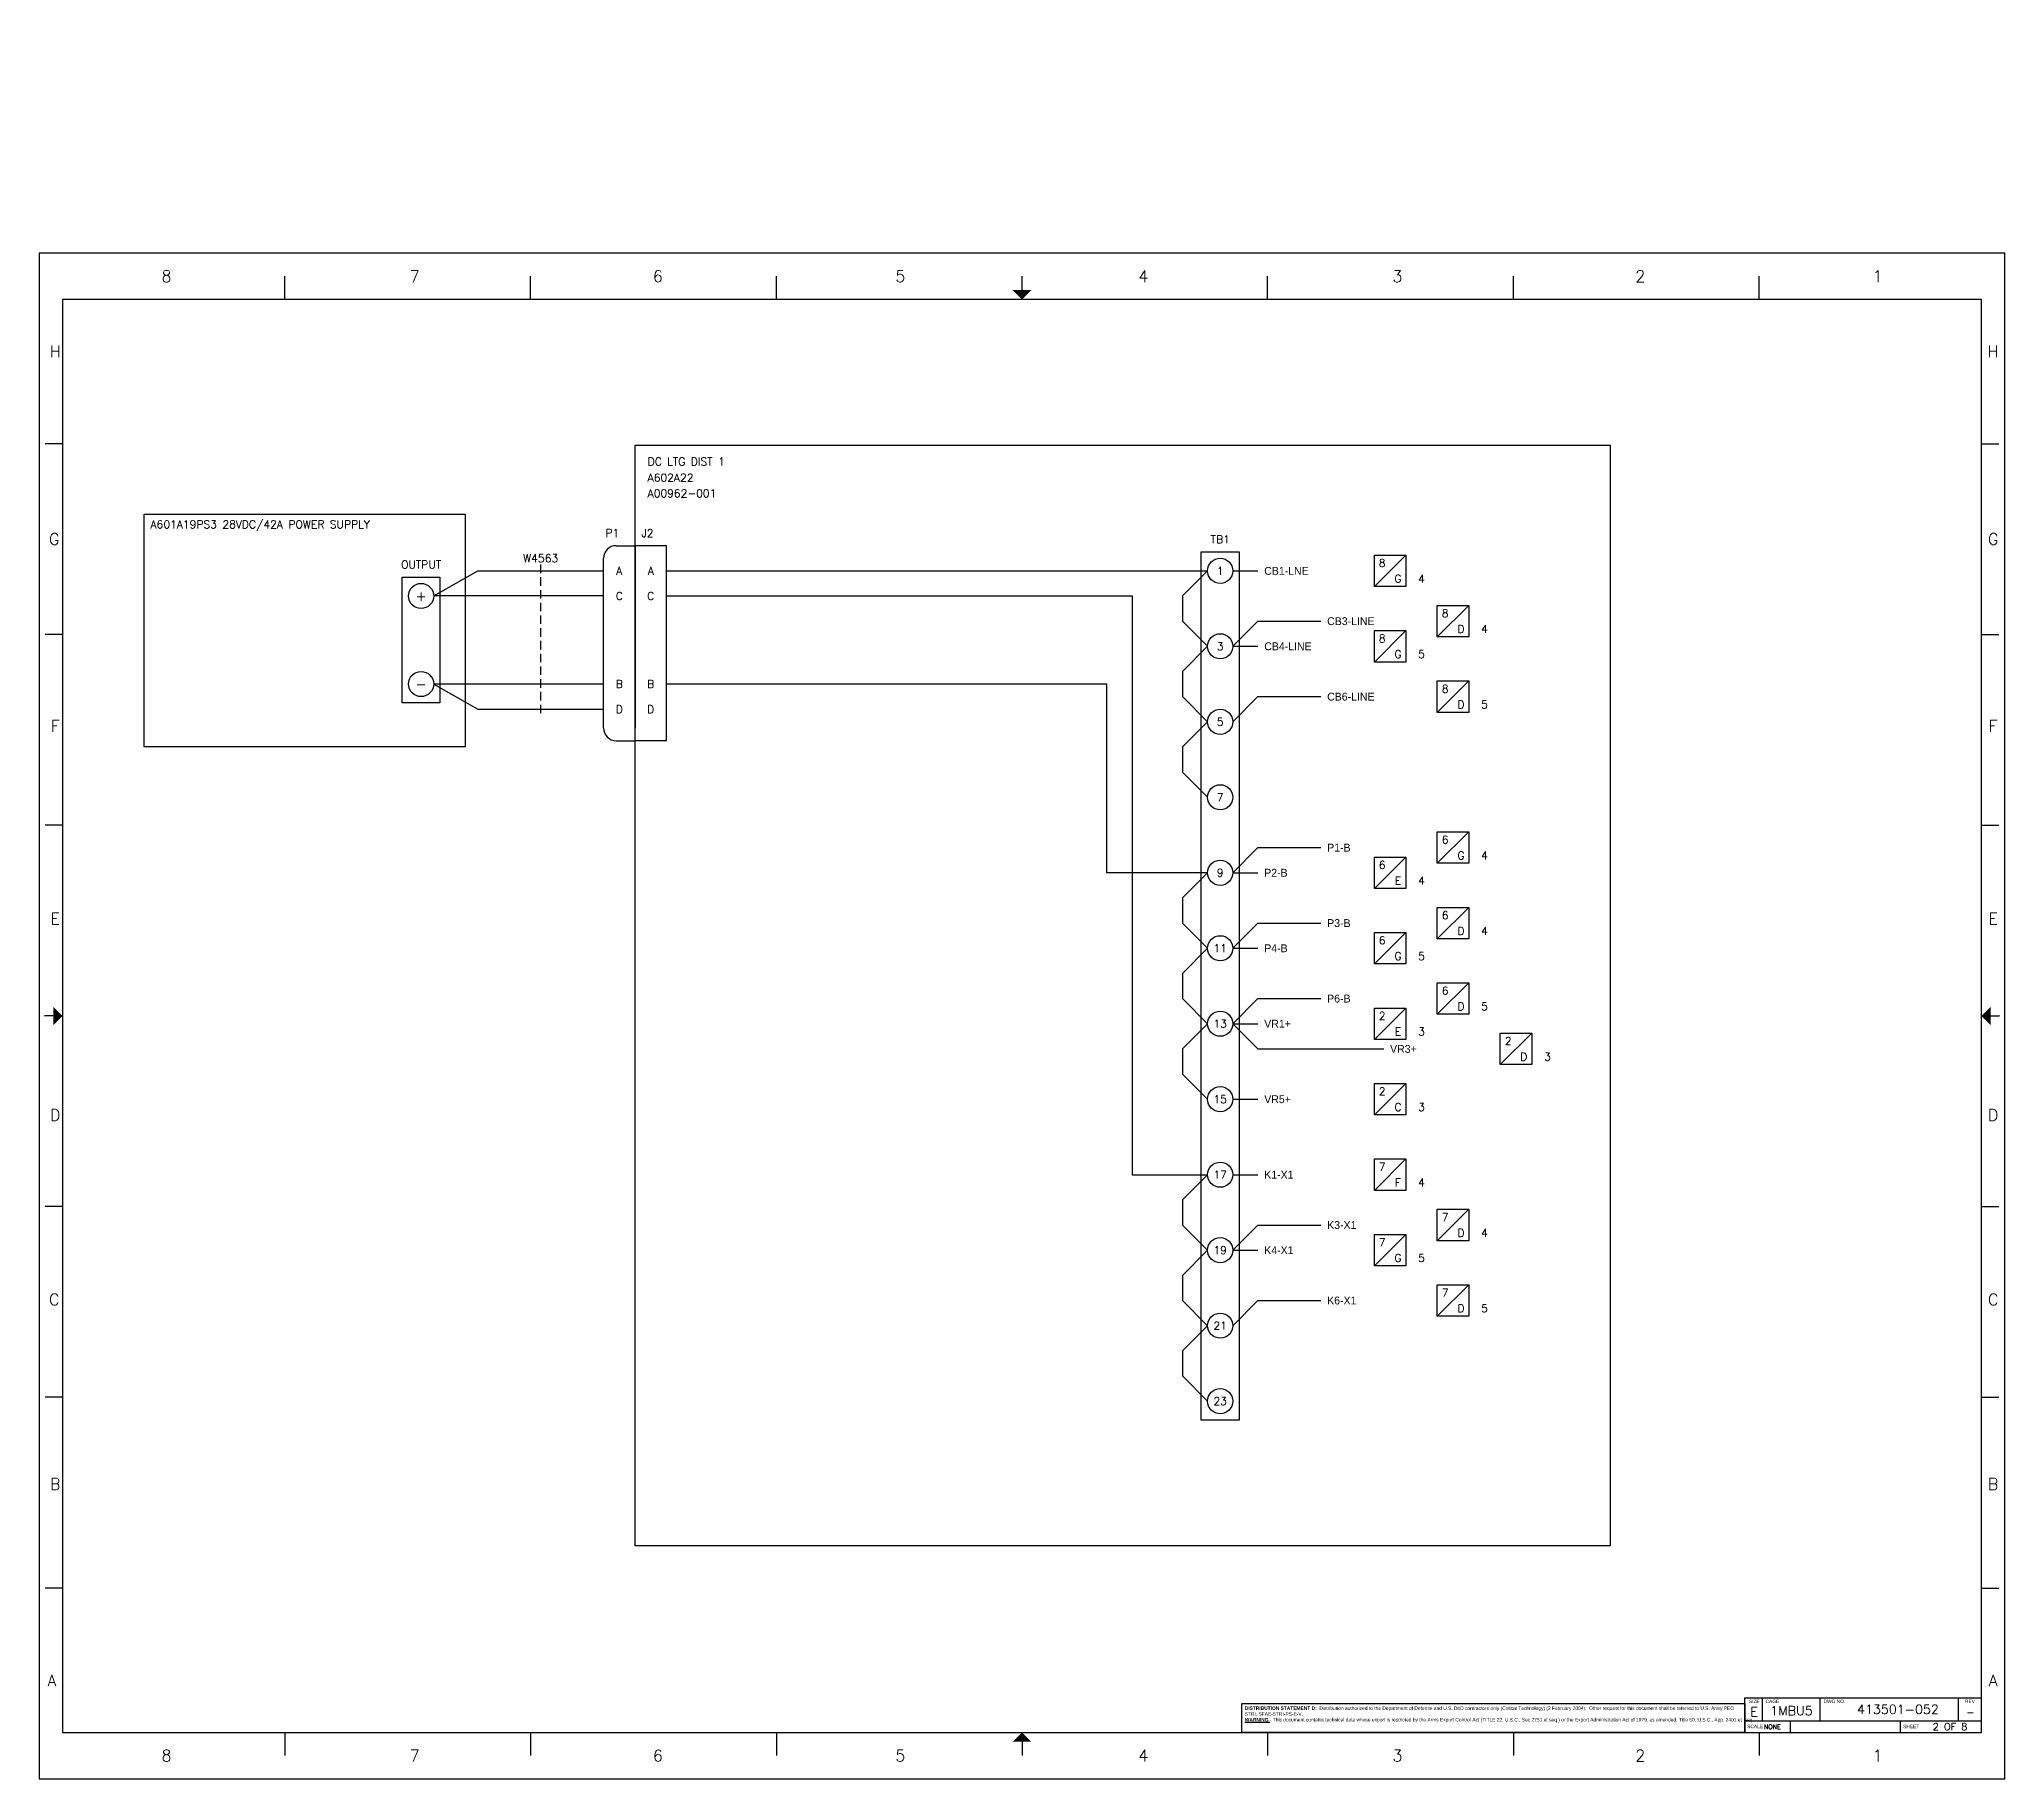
# Paper-space layout 'Sheet2' of a CAD drawing. Extents: x 0 to 42.5, y 0 to 37.6.
# The model-space entities are those that its viewports show. They can reach past a viewport. Long polylines and large blocks are cut down to what shows.
import ezdxf
from ezdxf.enums import TextEntityAlignment as Align

# ---------------------------------------------------------------- set-up
doc = ezdxf.new("R2010")
doc.units = 0
doc.header["$MEASUREMENT"] = 0
doc.linetypes.add('DASHED2', pattern=[0.375, 0.25, -0.125])
doc.linetypes.add('DGN5', pattern=[0.257567, 0.085856, -0.171711])
doc.layers.get('0').update_dxf_attribs({"linetype": 'CONTINUOUS'})
doc.layers.add('DIMENSION', color=5, linetype='CONTINUOUS')
doc.layers.add('TITLE', color=6, linetype='CONTINUOUS')
doc.layers.add('ViewPort', color=2, linetype='CONTINUOUS', plot=False)
doc.layers.get('ViewPort').off()
doc.styles.add('ADESK1', font='romans')
doc.styles.add('SCHEMATIC', font='romans.shx', dxfattribs={"height": 0.125})
doc.styles.add('Title2', font='arial.ttf', dxfattribs={"height": 0.075})

# ---------------------------------------------------------------- blocks, each defined once
blk = doc.blocks.new('TITLE_SHEET_2')
at = {"style": 'SCHEMATIC'}
for tag, height, p in [('DRAWING_NO', 0.2, (-1.808, 0.5)), ('REV', 0.156, (-0.245, 0.438)), ('SHEET', 0.156, (-0.683, 0.125))]:
    blk.add_attdef(tag, text='', height=height, dxfattribs=at).set_placement(p, align=Align.MIDDLE_CENTER)
at = {"color": 7, "style": 'ADESK1'}
blk.add_attdef('SCALE', (-4.707, 0.073), '', height=0.1, dxfattribs=at)
blk = doc.blocks.new('_SOFASTe_ANSI_E_SHT2')
at = {"layer": 'TITLE'}
for p, q in [((42.5, 33), (0, 33)), ((0, 33), (0, 0)), ((42.5, 0), (42.5, 33)), ((5.312, 32), (5.312, 32.5)), ((10.625, 32), (10.625, 32.5)), ((15.938, 32), (15.938, 32.5)), ((21.25, 32), (21.25, 32.5)), ((26.562, 32), (26.562, 32.5)), ((31.875, 32), (31.875, 32.5)), ((37.188, 32), (37.188, 32.5)), ((42.5, 32), (42.5, 32.5)), ((42, 32), (0.5, 32)), ((0.5, 32), (0.5, 1)), ((42, 1), (42, 32)), ((0.5, 28.875), (0.125, 28.875)), ((42, 28.875), (42.375, 28.875)), ((0.5, 24.75), (0.125, 24.75)), ((42, 24.75), (42.375, 24.75)), ((0.5, 20.625), (0.125, 20.625)), ((42, 20.625), (42.375, 20.625)), ((0.5, 16.5), (0.125, 16.5)), ((42, 16.5), (42.375, 16.5)), ((0.5, 12.375), (0.125, 12.375)), ((42, 12.375), (42.375, 12.375)), ((0.5, 8.25), (0.125, 8.25)), ((42, 8.25), (42.375, 8.25)), ((0.5, 4.125), (0.125, 4.125)), ((42, 4.125), (42.375, 4.125)), ((36.881, 1.001), (36.881, 1.75)), ((36.882, 1.752), (42, 1.75)), ((37.26, 1.25), (37.26, 1.75)), ((38.51, 1.25), (38.51, 1.75)), ((41.5, 1.25), (41.5, 1.75)), ((0.5, 1), (42, 1)), ((5.312, 1), (5.312, 0.5)), ((10.625, 1), (10.625, 0.5)), ((15.938, 1), (15.938, 0.5)), ((21.25, 1), (21.25, 0.5)), ((26.562, 1), (26.562, 0.5)), ((31.875, 1), (31.875, 0.5)), ((36.88, 1.25), (42, 1.25)), ((37.188, 1), (37.188, 0.5)), ((37.87, 1), (37.87, 1.25)), ((40.25, 1), (40.25, 1.25)), ((42.5, 0.5), (42.5, 1)), ((0, 0), (42.5, 0))]:
    blk.add_line(p, q, dxfattribs=at)
at = {"layer": 'TITLE', "const_width": 0.02}
for points in [[(21.25, 32.4), (21.25, 32.2)], [(0.1, 16.5), (0.3, 16.5)], [(42.4, 16.5), (42.2, 16.5)], [(21.25, 0.6), (21.25, 0.8)], [(21.25, 0.6), (21.25, 0.8)]]:
    blk.add_lwpolyline(points, dxfattribs=at)
at = {"layer": 'TITLE'}
blk.add_lwpolyline([(26.006, 1.626), (36.881, 1.626), (36.881, 1.001), (26.006, 1.001)], close=True, dxfattribs=at)
for points in [[(21.05, 32.2), (21.45, 32.2), (21.25, 32)], [(0.3, 16.3), (0.3, 16.7), (0.5, 16.5)], [(42.2, 16.3), (42.2, 16.7), (42, 16.5)], [(21.05, 0.8), (21.45, 0.8), (21.25, 1)]]:
    blk.add_solid(points, dxfattribs=at)
at = {"layer": 'TITLE', "style": 'ADESK1'}
for s, p in [('8', (2.75, 32.5)), ('7', (8.119, 32.5)), ('6', (13.375, 32.5)), ('5', (18.619, 32.5)), ('4', (23.875, 32.5)), ('3', (29.369, 32.5)), ('2', (34.619, 32.5)), ('1', (39.75, 32.5)), ('H', (0.345, 30.875)), ('H', (42.25, 30.875)), ('G', (0.321, 26.814)), ('G', (42.25, 26.814)), ('F', (0.345, 22.771)), ('F', (42.25, 22.771)), ('E', (0.345, 18.601)), ('E', (42.25, 18.601)), ('D', (0.345, 14.356)), ('D', (42.25, 14.356)), ('C', (0.321, 10.366)), ('C', (42.25, 10.366)), ('B', (0.345, 6.375)), ('B', (42.25, 6.375)), ('A', (0.274, 2.125)), ('A', (42.25, 2.125)), ('8', (2.75, 0.5)), ('7', (8.119, 0.5)), ('6', (13.375, 0.5)), ('5', (18.619, 0.5)), ('4', (23.875, 0.5)), ('3', (29.369, 0.5)), ('2', (34.619, 0.5)), ('1', (39.75, 0.5))]:
    blk.add_text(s, height=0.25, dxfattribs=at).set_placement(p, align=Align.MIDDLE_CENTER)
at = {"layer": 'TITLE', "style": 'Title2'}
for s, p in [('SIZE', (36.968, 1.636)), ('CAGE', (37.329, 1.636)), ('DWG NO.', (38.581, 1.636)), ('REV', (41.641, 1.636)), ('SCALE', (36.932, 1.093)), ('SHEET', (40.303, 1.093))]:
    blk.add_text(s, height=0.075, dxfattribs=at).set_placement(p)
at = {"layer": 'TITLE', "insert": (26.068, 1.563), "char_height": 0.075, "attachment_point": 1, "style": 'Title2'}
blk.add_mtext_dynamic_manual_height_columns('{\\fArial|b1|i0|c0|p34;DISTRIBUTION STATEMENT D: } Distribution authorized to the Department of Defense and U.S. DoD contractors only (Critical Technology) (2 February 2004).  Other request for this document shall be referred to U.S. Army PEO STRI, SFAE-STRI-PS-E-V.{\\fArial|b1|i0|c0|p34;\\P\\LWARNING} - This document contains technical data whose export is restricted by the Arms Export Control Act (TITLE 22, U.S.C., Sec 2751 et seq.) or the Export Administration Act of 1979, as amended, Title 50, U.S.C., App. 2401 et. seq.  ', width=10.75, gutter_width=0.375, heights=[0], dxfattribs=at)
at = {"layer": 'TITLE', "char_height": 0.2, "attachment_point": 1, "style": 'ADESK1'}
for s, insert, width in [('E', (37, 1.546), 0.1749), ('1MBU5', (37.431, 1.572), 0.5988)]:
    blk.add_mtext(s, dxfattribs=dict(at, insert=insert, width=width))
blk = doc.blocks.new('DEST_TO')
for p, q in [((0, 0), (0.4, 0)), ((2.25, -0.25), (2.75, 0.25))]:
    blk.add_line(p, q)
blk.add_lwpolyline([(2.25, 0.25), (2.75, 0.25), (2.75, -0.25), (2.25, -0.25)], close=True)
blk.add_attdef('CONTACT_REFDES', text='', height=0.125).set_placement((0.5, 0), align=Align.MIDDLE_LEFT)
at = {"style": 'SCHEMATIC'}
for p in [(2.375, 0.125), (2.625, -0.125)]:
    blk.add_attdef('X', text='', height=0.125, dxfattribs=at).set_placement(p, align=Align.MIDDLE)
for tag, p in [('DWG_TITLE', (3.3, 0)), ('DWG_#', (3.3, -0.2))]:
    blk.add_attdef(tag, p, '', height=0.125)
blk.add_attdef('X', text='', height=0.125, dxfattribs=at).set_placement((3, -0.125), align=Align.MIDDLE_CENTER)

msp = doc.modelspace()

# ---------------------------------------------------------------- linework, layer by layer
for p, q in [((8.6, 13.9), (8.6, 16.6)), ((8.8, 16.8), (9.1, 16.8)), ((9.6, 16.8), (9.1, 16.8)), ((9.1, 16.8), (9.1, 13.9)), ((9.1, 16.8), (9.1, 13.9)), ((9.6, 13.7), (9.6, 16.8)), ((18.2, 16.4), (17.8, 16)), ((17.8, 16), (17.8, 15.6)), ((18.2, 15.2), (17.8, 15.6)), ((18.6, 15.2), (19, 15.6)), ((19, 15.6), (19.6, 15.6)), ((18.2, 15.2), (17.8, 14.8)), ((17.8, 14.8), (17.8, 14.4)), ((18.2, 14), (17.8, 14.4)), ((18.6, 14), (19, 14.4)), ((19, 14.4), (19.6, 14.4)), ((18.2, 14), (17.8, 13.6)), ((8.8, 13.7), (9.1, 13.7)), ((9.6, 13.7), (9.1, 13.7)), ((17.8, 13.6), (17.8, 13.2)), ((18.2, 12.8), (17.8, 13.2)), ((18.6, 11.6), (19, 12)), ((19, 12), (19.6, 12)), ((18.2, 11.6), (17.8, 11.2)), ((17.8, 11.2), (17.8, 10.8)), ((18.2, 10.4), (17.8, 10.8)), ((18.6, 10.4), (19, 10.8)), ((19, 10.8), (19.6, 10.8)), ((18.2, 10.4), (17.8, 10)), ((17.8, 10), (17.8, 9.6)), ((18.2, 9.2), (17.8, 9.6)), ((18.6, 9.2), (19, 9.6)), ((19, 9.6), (19.6, 9.6)), ((18.2, 9.2), (17.8, 8.8)), ((18.6, 9.2), (19, 8.8)), ((17.8, 8.8), (17.8, 8.4)), ((19, 8.8), (19.6, 8.8)), ((19.6, 8.8), (20.6, 8.8)), ((18.2, 8), (17.8, 8.4)), ((18.2, 6.8), (17.8, 6.4)), ((17.8, 6.4), (17.8, 6)), ((18.2, 5.6), (17.8, 6)), ((18.6, 5.6), (19, 6)), ((19, 6), (19.6, 6)), ((18.2, 5.6), (17.8, 5.2)), ((17.8, 5.2), (17.8, 4.8)), ((18.2, 4.4), (17.8, 4.8)), ((18.6, 4.4), (19, 4.8)), ((19, 4.8), (19.6, 4.8)), ((18.2, 4.4), (17.8, 4)), ((17.8, 4), (17.8, 3.6)), ((18.2, 3.2), (17.8, 3.6))]:
    msp.add_line(p, q)
at = {"linetype": 'DASHED2'}
msp.add_line((7.6, 16.5), (7.6, 14.1), dxfattribs=at)
for points in [[(9.1, 0.9), (9.1, 18.4), (24.6, 18.4), (24.6, 0.9), (9.1, 0.9)], [(8.6, 16), (5.9, 16), (6.6, 16.4), (8.6, 16.4)], [(9.6, 16.4), (14, 16.4), (15.8, 16.4), (18.2, 16.4)], [(9.6, 16), (17, 16), (17, 6.8), (18.2, 6.8)], [(8.6, 14.6), (5.9, 14.6), (6.6, 14.2), (8.6, 14.2)], [(18.2, 11.6), (16.6, 11.6), (16.6, 14.6), (9.6, 14.6)], [(15.988, 0.9), (13.1, 0.9), (9.1, 0.9)]]:
    msp.add_lwpolyline(points)
for points in [[(1.3, 17.3), (6.4, 17.3), (6.4, 13.6), (1.3, 13.6)], [(18.1, 16.7), (18.7, 16.7), (18.7, 2.9), (18.1, 2.9)], [(5.4, 16.3), (6, 16.3), (6, 14.3), (5.4, 14.3)]]:
    msp.add_lwpolyline(points, close=True)
for centre in [(18.4, 16.4), (5.7, 16), (18.4, 15.2), (5.7, 14.6), (18.4, 14), (18.4, 12.8), (18.4, 11.6), (18.4, 10.4), (18.4, 9.2), (18.4, 8), (18.4, 6.8), (18.4, 5.6), (18.4, 4.4), (18.4, 3.2)]:
    msp.add_circle(centre, 0.2)
for centre, start, end in [((8.8, 16.6), 90, 180), ((8.8, 13.9), 180, 270)]:
    msp.add_arc(centre, 0.2, start, end)

# ---------------------------------------------------------------- block references
ref = msp.add_blockref('DEST_TO', (18.6, 16.4))
ref.add_attrib('X', 'G', dxfattribs={"height": 0.125, "style": 'SCHEMATIC'}).set_placement((21.225, 16.275), align=Align.MIDDLE)
ref.add_attrib('X', '8', dxfattribs={"height": 0.125, "style": 'SCHEMATIC'}).set_placement((20.975, 16.525), align=Align.MIDDLE)
ref.add_attrib('X', '4', dxfattribs={"height": 0.125, "style": 'SCHEMATIC'}).set_placement((21.6, 16.275), align=Align.MIDDLE_CENTER)
ref.add_attrib('CONTACT_REFDES', 'CB1-LNE', dxfattribs={"height": 0.125}).set_placement((19.1, 16.4), align=Align.MIDDLE_LEFT)
ref = msp.add_blockref('DEST_TO', (19.6, 15.6))
ref.add_attrib('X', 'D', dxfattribs={"height": 0.125, "style": 'SCHEMATIC'}).set_placement((22.225, 15.475), align=Align.MIDDLE)
ref.add_attrib('X', '8', dxfattribs={"height": 0.125, "style": 'SCHEMATIC'}).set_placement((21.975, 15.725), align=Align.MIDDLE)
ref.add_attrib('X', '4', dxfattribs={"height": 0.125, "style": 'SCHEMATIC'}).set_placement((22.6, 15.475), align=Align.MIDDLE_CENTER)
ref.add_attrib('CONTACT_REFDES', 'CB3-LINE', dxfattribs={"height": 0.125}).set_placement((20.1, 15.6), align=Align.MIDDLE_LEFT)
ref = msp.add_blockref('DEST_TO', (18.6, 15.2))
ref.add_attrib('X', 'G', dxfattribs={"height": 0.125, "style": 'SCHEMATIC'}).set_placement((21.225, 15.075), align=Align.MIDDLE)
ref.add_attrib('X', '8', dxfattribs={"height": 0.125, "style": 'SCHEMATIC'}).set_placement((20.975, 15.325), align=Align.MIDDLE)
ref.add_attrib('X', '5', dxfattribs={"height": 0.125, "style": 'SCHEMATIC'}).set_placement((21.6, 15.075), align=Align.MIDDLE_CENTER)
ref.add_attrib('CONTACT_REFDES', 'CB4-LINE', dxfattribs={"height": 0.125}).set_placement((19.1, 15.2), align=Align.MIDDLE_LEFT)
ref = msp.add_blockref('DEST_TO', (19.6, 14.4))
ref.add_attrib('X', 'D', dxfattribs={"height": 0.125, "style": 'SCHEMATIC'}).set_placement((22.225, 14.275), align=Align.MIDDLE)
ref.add_attrib('X', '8', dxfattribs={"height": 0.125, "style": 'SCHEMATIC'}).set_placement((21.975, 14.525), align=Align.MIDDLE)
ref.add_attrib('X', '5', dxfattribs={"height": 0.125, "style": 'SCHEMATIC'}).set_placement((22.6, 14.275), align=Align.MIDDLE_CENTER)
ref.add_attrib('CONTACT_REFDES', 'CB6-LINE', dxfattribs={"height": 0.125}).set_placement((20.1, 14.4), align=Align.MIDDLE_LEFT)
ref = msp.add_blockref('DEST_TO', (19.6, 12))
ref.add_attrib('X', 'G', dxfattribs={"height": 0.125, "style": 'SCHEMATIC'}).set_placement((22.225, 11.875), align=Align.MIDDLE)
ref.add_attrib('X', '6', dxfattribs={"height": 0.125, "style": 'SCHEMATIC'}).set_placement((21.975, 12.125), align=Align.MIDDLE)
ref.add_attrib('X', '4', dxfattribs={"height": 0.125, "style": 'SCHEMATIC'}).set_placement((22.6, 11.875), align=Align.MIDDLE_CENTER)
ref.add_attrib('CONTACT_REFDES', 'P1-B', dxfattribs={"height": 0.125}).set_placement((20.1, 12), align=Align.MIDDLE_LEFT)
ref = msp.add_blockref('DEST_TO', (18.6, 11.6))
ref.add_attrib('X', 'E', dxfattribs={"height": 0.125, "style": 'SCHEMATIC'}).set_placement((21.225, 11.475), align=Align.MIDDLE)
ref.add_attrib('X', '6', dxfattribs={"height": 0.125, "style": 'SCHEMATIC'}).set_placement((20.975, 11.725), align=Align.MIDDLE)
ref.add_attrib('X', '4', dxfattribs={"height": 0.125, "style": 'SCHEMATIC'}).set_placement((21.6, 11.475), align=Align.MIDDLE_CENTER)
ref.add_attrib('CONTACT_REFDES', 'P2-B', dxfattribs={"height": 0.125}).set_placement((19.1, 11.6), align=Align.MIDDLE_LEFT)
ref = msp.add_blockref('DEST_TO', (19.6, 10.8))
ref.add_attrib('X', 'D', dxfattribs={"height": 0.125, "style": 'SCHEMATIC'}).set_placement((22.225, 10.675), align=Align.MIDDLE)
ref.add_attrib('X', '6', dxfattribs={"height": 0.125, "style": 'SCHEMATIC'}).set_placement((21.975, 10.925), align=Align.MIDDLE)
ref.add_attrib('X', '4', dxfattribs={"height": 0.125, "style": 'SCHEMATIC'}).set_placement((22.6, 10.675), align=Align.MIDDLE_CENTER)
ref.add_attrib('CONTACT_REFDES', 'P3-B', dxfattribs={"height": 0.125}).set_placement((20.1, 10.8), align=Align.MIDDLE_LEFT)
ref = msp.add_blockref('DEST_TO', (18.6, 10.4))
ref.add_attrib('X', 'G', dxfattribs={"height": 0.125, "style": 'SCHEMATIC'}).set_placement((21.225, 10.275), align=Align.MIDDLE)
ref.add_attrib('X', '6', dxfattribs={"height": 0.125, "style": 'SCHEMATIC'}).set_placement((20.975, 10.525), align=Align.MIDDLE)
ref.add_attrib('X', '5', dxfattribs={"height": 0.125, "style": 'SCHEMATIC'}).set_placement((21.6, 10.275), align=Align.MIDDLE_CENTER)
ref.add_attrib('CONTACT_REFDES', 'P4-B', dxfattribs={"height": 0.125}).set_placement((19.1, 10.4), align=Align.MIDDLE_LEFT)
ref = msp.add_blockref('DEST_TO', (19.6, 9.6))
ref.add_attrib('X', 'D', dxfattribs={"height": 0.125, "style": 'SCHEMATIC'}).set_placement((22.225, 9.475), align=Align.MIDDLE)
ref.add_attrib('X', '6', dxfattribs={"height": 0.125, "style": 'SCHEMATIC'}).set_placement((21.975, 9.725), align=Align.MIDDLE)
ref.add_attrib('X', '5', dxfattribs={"height": 0.125, "style": 'SCHEMATIC'}).set_placement((22.6, 9.475), align=Align.MIDDLE_CENTER)
ref.add_attrib('CONTACT_REFDES', 'P6-B', dxfattribs={"height": 0.125}).set_placement((20.1, 9.6), align=Align.MIDDLE_LEFT)
ref = msp.add_blockref('DEST_TO', (18.6, 9.2))
ref.add_attrib('X', 'E', dxfattribs={"height": 0.125, "style": 'SCHEMATIC'}).set_placement((21.225, 9.075), align=Align.MIDDLE)
ref.add_attrib('X', '2', dxfattribs={"height": 0.125, "style": 'SCHEMATIC'}).set_placement((20.975, 9.325), align=Align.MIDDLE)
ref.add_attrib('X', '3', dxfattribs={"height": 0.125, "style": 'SCHEMATIC'}).set_placement((21.6, 9.075), align=Align.MIDDLE_CENTER)
ref.add_attrib('CONTACT_REFDES', 'VR1+', dxfattribs={"height": 0.125}).set_placement((19.1, 9.2), align=Align.MIDDLE_LEFT)
ref = msp.add_blockref('DEST_TO', (20.6, 8.8))
ref.add_attrib('X', 'D', dxfattribs={"height": 0.125, "style": 'SCHEMATIC'}).set_placement((23.225, 8.675), align=Align.MIDDLE)
ref.add_attrib('X', '2', dxfattribs={"height": 0.125, "style": 'SCHEMATIC'}).set_placement((22.975, 8.925), align=Align.MIDDLE)
ref.add_attrib('X', '3', dxfattribs={"height": 0.125, "style": 'SCHEMATIC'}).set_placement((23.6, 8.675), align=Align.MIDDLE_CENTER)
ref.add_attrib('CONTACT_REFDES', 'VR3+', dxfattribs={"height": 0.125}).set_placement((21.1, 8.8), align=Align.MIDDLE_LEFT)
ref = msp.add_blockref('DEST_TO', (18.6, 8))
ref.add_attrib('X', 'C', dxfattribs={"height": 0.125, "style": 'SCHEMATIC'}).set_placement((21.225, 7.875), align=Align.MIDDLE)
ref.add_attrib('X', '2', dxfattribs={"height": 0.125, "style": 'SCHEMATIC'}).set_placement((20.975, 8.125), align=Align.MIDDLE)
ref.add_attrib('X', '3', dxfattribs={"height": 0.125, "style": 'SCHEMATIC'}).set_placement((21.6, 7.875), align=Align.MIDDLE_CENTER)
ref.add_attrib('CONTACT_REFDES', 'VR5+', dxfattribs={"height": 0.125}).set_placement((19.1, 8), align=Align.MIDDLE_LEFT)
ref = msp.add_blockref('DEST_TO', (18.6, 6.8))
ref.add_attrib('X', 'F', dxfattribs={"height": 0.125, "style": 'SCHEMATIC'}).set_placement((21.225, 6.675), align=Align.MIDDLE)
ref.add_attrib('X', '7', dxfattribs={"height": 0.125, "style": 'SCHEMATIC'}).set_placement((20.975, 6.925), align=Align.MIDDLE)
ref.add_attrib('X', '4', dxfattribs={"height": 0.125, "style": 'SCHEMATIC'}).set_placement((21.6, 6.675), align=Align.MIDDLE_CENTER)
ref.add_attrib('CONTACT_REFDES', 'K1-X1', dxfattribs={"height": 0.125}).set_placement((19.1, 6.8), align=Align.MIDDLE_LEFT)
ref = msp.add_blockref('DEST_TO', (19.6, 6))
ref.add_attrib('X', 'D', dxfattribs={"height": 0.125, "style": 'SCHEMATIC'}).set_placement((22.225, 5.875), align=Align.MIDDLE)
ref.add_attrib('X', '7', dxfattribs={"height": 0.125, "style": 'SCHEMATIC'}).set_placement((21.975, 6.125), align=Align.MIDDLE)
ref.add_attrib('X', '4', dxfattribs={"height": 0.125, "style": 'SCHEMATIC'}).set_placement((22.6, 5.875), align=Align.MIDDLE_CENTER)
ref.add_attrib('CONTACT_REFDES', 'K3-X1', dxfattribs={"height": 0.125}).set_placement((20.1, 6), align=Align.MIDDLE_LEFT)
ref = msp.add_blockref('DEST_TO', (18.6, 5.6))
ref.add_attrib('X', 'G', dxfattribs={"height": 0.125, "style": 'SCHEMATIC'}).set_placement((21.225, 5.475), align=Align.MIDDLE)
ref.add_attrib('X', '7', dxfattribs={"height": 0.125, "style": 'SCHEMATIC'}).set_placement((20.975, 5.725), align=Align.MIDDLE)
ref.add_attrib('X', '5', dxfattribs={"height": 0.125, "style": 'SCHEMATIC'}).set_placement((21.6, 5.475), align=Align.MIDDLE_CENTER)
ref.add_attrib('CONTACT_REFDES', 'K4-X1', dxfattribs={"height": 0.125}).set_placement((19.1, 5.6), align=Align.MIDDLE_LEFT)
ref = msp.add_blockref('DEST_TO', (19.6, 4.8))
ref.add_attrib('X', 'D', dxfattribs={"height": 0.125, "style": 'SCHEMATIC'}).set_placement((22.225, 4.675), align=Align.MIDDLE)
ref.add_attrib('X', '7', dxfattribs={"height": 0.125, "style": 'SCHEMATIC'}).set_placement((21.975, 4.925), align=Align.MIDDLE)
ref.add_attrib('X', '5', dxfattribs={"height": 0.125, "style": 'SCHEMATIC'}).set_placement((22.6, 4.675), align=Align.MIDDLE_CENTER)
ref.add_attrib('CONTACT_REFDES', 'K6-X1', dxfattribs={"height": 0.125}).set_placement((20.1, 4.8), align=Align.MIDDLE_LEFT)

# ---------------------------------------------------------------- texts
at = {"linetype": 'DGN5', "style": 'SCHEMATIC'}
for s, p in [('DC LTG DIST 1', (9.3, 18.2)), ('A602A22', (9.3, 17.943)), ('A00962-001', (9.3, 17.693))]:
    msp.add_text(s, height=0.125, dxfattribs=at).set_placement(p, align=Align.TOP_LEFT)
at = {"style": 'SCHEMATIC'}
msp.add_text('P1', height=0.125, dxfattribs=at).set_placement((8.85, 17), align=Align.MIDDLE_RIGHT)
for s, height, p in [('J2', 0.125, (9.3, 17)), ('TB1', 0.125, (18.4, 16.9)), ('OUTPUT', 0.125, (5.7, 16.5)), ('W4563', 0.125, (7.6, 16.6)), ('A', 0.125, (8.85, 16.4)), ('A', 0.125, (9.35, 16.4)), ('1', 0.125, (18.4, 16.4)), ('+', 0.156, (5.7, 16)), ('C', 0.125, (8.85, 16)), ('C', 0.125, (9.35, 16)), ('3', 0.125, (18.4, 15.2)), ('-', 0.156, (5.7, 14.6)), ('B', 0.125, (8.85, 14.6)), ('B', 0.125, (9.35, 14.6)), ('D', 0.125, (8.85, 14.2)), ('D', 0.125, (9.35, 14.2)), ('5', 0.125, (18.4, 14)), ('7', 0.125, (18.4, 12.8)), ('9', 0.125, (18.4, 11.6)), ('11', 0.125, (18.4, 10.4)), ('13', 0.125, (18.4, 9.2)), ('15', 0.125, (18.4, 8)), ('17', 0.125, (18.4, 6.8)), ('19', 0.125, (18.4, 5.6)), ('21', 0.125, (18.4, 4.4)), ('23', 0.125, (18.4, 3.2))]:
    msp.add_text(s, height=height, dxfattribs=at).set_placement(p, align=Align.MIDDLE_CENTER)
at = {"insert": (1.4, 17.2), "char_height": 0.125, "width": 5.3, "attachment_point": 1, "style": 'SCHEMATIC'}
msp.add_mtext('A601A19PS3 28VDC/42A POWER SUPPLY', dxfattribs=at)

psp = doc.layouts.new('Sheet2')

# ---------------------------------------------------------------- block references
psp.add_blockref('TITLE_SHEET_2', (42, 1)).add_auto_attribs({'DRAWING_NO': '413501-052', 'REV': '-', 'SCALE': 'NONE', 'SHEET': '2 OF 8'})
at = {"layer": 'TITLE'}
psp.add_blockref('_SOFASTe_ANSI_E_SHT2', (0, 0), dxfattribs=at)

# ---------------------------------------------------------------- texts
at = {"color": 7, "insert": (7.535, 17.125), "char_height": 0.18, "attachment_point": 6}
psp.add_mtext('\\A1;', dxfattribs=at)
at = {"insert": (3.606, 14.347), "char_height": 0.18, "attachment_point": 4}
psp.add_mtext('\\A1;', dxfattribs=at)
at = {"layer": 'DIMENSION', "color": 7, "char_height": 0.18}
for insert, attachment_point in [((17.848, 37.625), 6), ((30.215, 31.125), 4), ((18.285, 24.688), 6), ((16.473, 18.25), 6)]:
    psp.add_mtext('\\A1;', dxfattribs=dict(at, insert=insert, attachment_point=attachment_point))

# ---------------------------------------------------------------- viewports
at = {"layer": 'ViewPort', "view_target_point": (-108, 0)}
psp.add_viewport(center=(21.25, 16.875), size=(41.5, 30.25), view_center_point=(123.25, 9.6), view_height=22.23193, dxfattribs=at)

doc.saveas('drawing.dxf')
